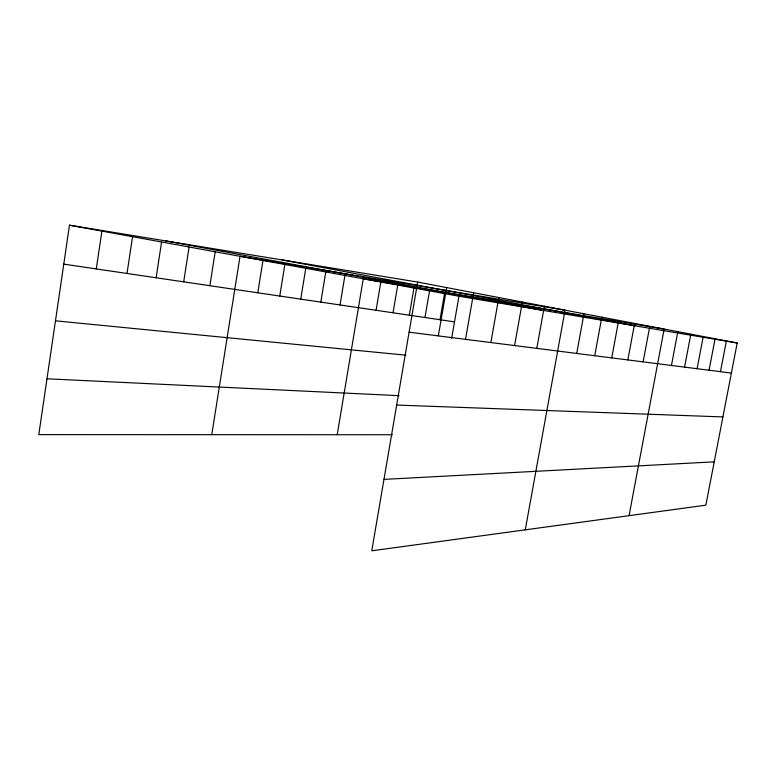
<?xml version="1.0" encoding="UTF-8"?>
<svg xmlns="http://www.w3.org/2000/svg" width="776" height="776" viewBox="0 0 776 776"><rect width="100%" height="100%" fill="white"/><g stroke="black" fill="none" stroke-linecap="round" stroke-linejoin="round"><path stroke-width="1.16" d="M417.663 282.066L371.772 550.805L705.85 505.176L737.2 342.992L417.663 282.066L69.481 225.195L38.8 434.628L392.326 434.735M96.282 268.923L101.908 231.102M127.012 273.462L132.56 236.699M156.112 277.769L161.583 241.986M183.689 281.843L189.082 247.011M209.879 285.714L215.194 251.773M211.761 434.676L240.017 256.293L565.064 310.167L525.274 529.843M257.797 292.795L262.967 260.484M279.758 296.044L284.86 264.48M300.748 299.148L305.773 268.292M320.818 302.116L325.774 271.94M340.034 304.958L344.922 275.431M337.22 434.725L363.265 278.778L664.159 329.063L629.055 515.671M376.088 310.284L380.851 281.989M393.034 312.786L397.729 285.064M409.311 315.201L413.947 288.022M424.957 317.51L429.535 290.864M440.011 319.731L444.532 293.6M438.324 335.892L446.675 287.595M451.661 338.278L458.965 296.238L69.481 225.195M465.513 339.335L473.661 292.746M490.878 342.555L498.822 297.538M514.585 345.562L522.345 302.029M536.808 348.385L544.383 306.229M576.723 353.449L583.969 313.776M594.726 355.728L601.807 317.18M611.74 357.881L618.666 320.391M627.852 359.928L634.642 323.437M643.129 361.868L649.784 326.327M671.444 365.457L677.836 331.672M684.577 367.126L690.844 334.155M697.1 368.716L703.25 336.522M709.051 370.23L715.084 338.782M720.467 371.675L726.394 340.936M383.965 479.384L714.221 461.846M396.662 405.062L722.912 416.925M46.977 378.795L399 395.663M55.474 320.827L405.916 355.195M409.107 332.186L731.39 373.062M63.777 264.121L454.513 321.875M458.965 296.238L737.2 342.992M165.501 240.87L541.066 310.031M282.163 259.931L635.117 325.842"/></g></svg>
